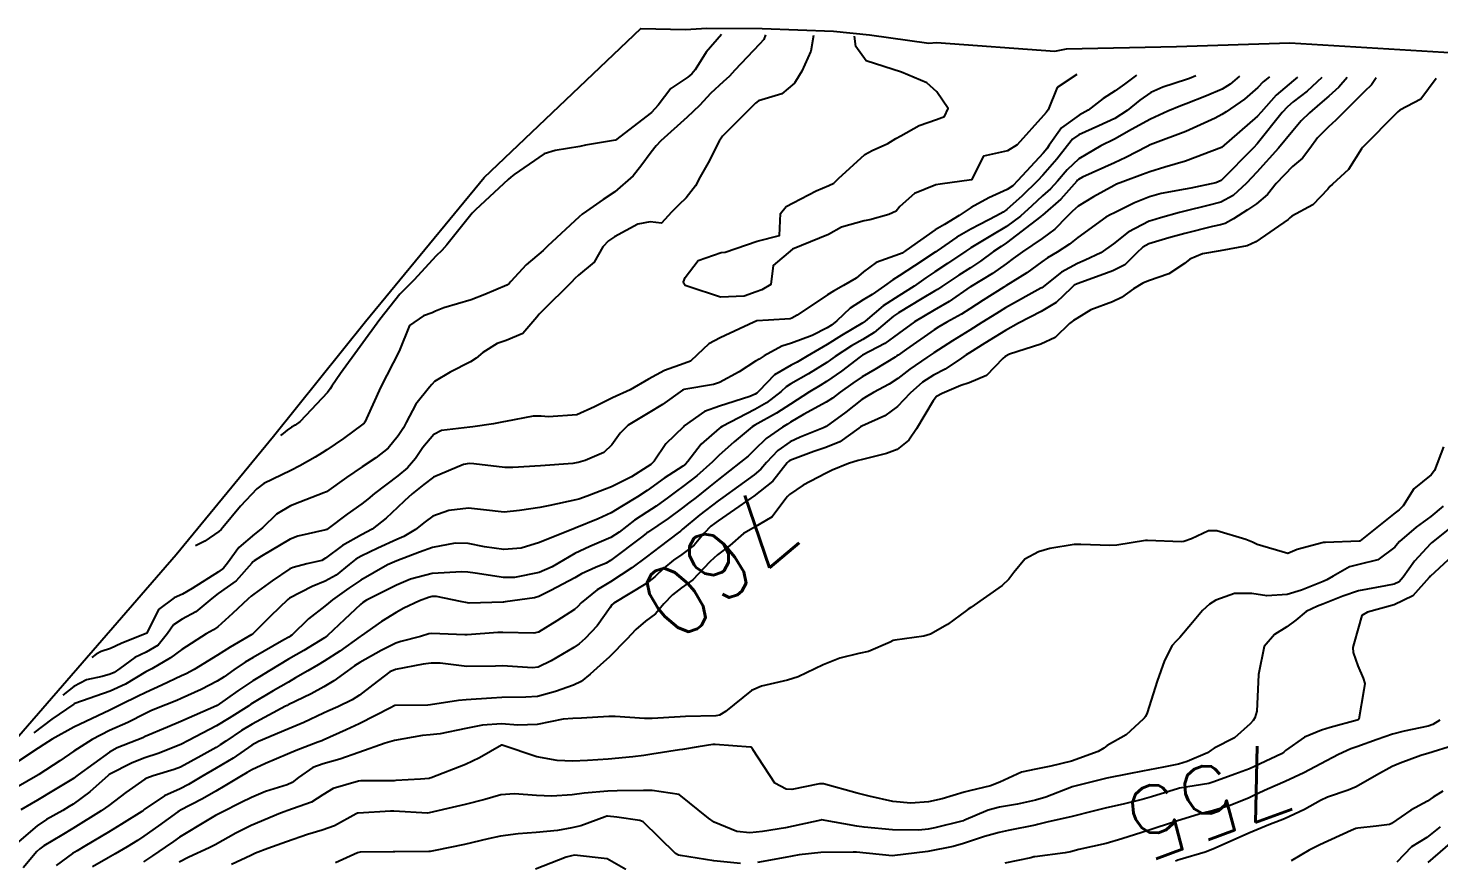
# Model space of a CAD drawing. Header units: metres. Extents: x 307586 to 320046, y 7427249 to 7434250.
# Drawn here: x 313450.7 to 313529.9, y 7432968.2 to 7433015 of the extents above; entities that cross this region are included whole.
import ezdxf
from ezdxf.enums import TextEntityAlignment as Align

# ---------------------------------------------------------------- set-up
doc = ezdxf.new("R2010")
doc.units = ezdxf.units.M
doc.header["$MEASUREMENT"] = 0
for name, color, linetype in [('Area', 45, 'Continuous'), ('Cotas', 45, 'Continuous'), ('Curvas de Nivel 1m', 11, 'Continuous'), ('Curvas de Nivel 5m', 15, 'Continuous')]:
    doc.layers.add(name, color=color, linetype=linetype)
doc.styles.add('Style-STANDARD', font='STANDARD.shx')

msp = doc.modelspace()

# ---------------------------------------------------------------- linework, layer by layer
at = {"layer": 'Area'}
msp.add_polyline3d([(313448.424, 7432973.248, 763.115), (313459.004, 7432985.4, 783.465), (313464.458, 7432992.049, 783.974), (313469.622, 7432998.485, 769.624), (313476.291, 7433006.562, 770.576), (313485.08, 7433014.935, 771.144), (313487.575, 7433014.882, 770.747), (313488.779, 7433014.951, 770.397), (313491.884, 7433014.929, 769.078), (313495.882, 7433014.782, 769.1), (313497.908, 7433014.572, 769.261), (313501.244, 7433014.119, 769.259), (313501.675, 7433014.149, 769.187), (313508.323, 7433013.665, 779.075), (313508.977, 7433013.791, 778.784), (313515.139, 7433013.929, 779.527), (313521.509, 7433014.122, 762.638), (313530.768, 7433013.56, 759.938)], dxfattribs=at)
at = {"layer": 'Curvas de Nivel 1m', "flags": 128}
for points, elevation in [([(313494.763, 7433014.54), (313494.612, 7433013.654), (313494.111, 7433012.546), (313493.967, 7433012.289), (313493.703, 7433011.87), (313492.987, 7433011.263), (313491.687, 7433010.864), (313491.512, 7433010.746), (313491.342, 7433010.575), (313489.666, 7433008.894), (313489.465, 7433008.602), (313488.854, 7433007.399), (313488.415, 7433006.612), (313488.139, 7433006.104), (313487.621, 7433005.431), (313487.205, 7433005.036), (313486.792, 7433004.628), (313486.231, 7433004.01), (313485.607, 7433004.081), (313484.912, 7433003.957), (313483.599, 7433003.24), (313483.255, 7433003.015), (313482.935, 7433002.677), (313482.448, 7433001.813), (313481.569, 7433001.092), (313481.363, 7433000.896), (313481.186, 7433000.696), (313479.546, 7432999.071), (313479.372, 7432998.895), (313479.24, 7432998.723), (313478.449, 7432997.811), (313477.523, 7432997.421), (313477.017, 7432997.249), (313476.217, 7432996.753), (313475.835, 7432996.432), (313475.508, 7432996.225), (313474.367, 7432995.643), (313473.496, 7432995.117), (313473.343, 7432994.943), (313473.216, 7432994.793), (313472.438, 7432993.846), (313471.905, 7432992.806), (313471.757, 7432992.519), (313471.462, 7432992.064), (313470.891, 7432991.379), (313470.206, 7432990.829), (313469.438, 7432990.322), (313468.547, 7432989.734), (313467.424, 7432988.93), (313467.378, 7432988.906), (313467.279, 7432988.861), (313465.943, 7432988.346), (313465.412, 7432988.144), (313464.628, 7432987.669), (313463.848, 7432986.903), (313463.389, 7432986.536), (313462.504, 7432985.796), (313461.88, 7432984.925), (313461.655, 7432984.642), (313461.368, 7432984.428), (313459.893, 7432983.487), (313459.355, 7432983.174), (313458.885, 7432982.965), (313458.01, 7432982.306), (313457.342, 7432980.98), (313455.908, 7432980.403), (313455.314, 7432980.126), (313454.782, 7432979.952), (313454.507, 7432979.807), (313454.263, 7432979.62)], 769), ([(313489.613, 7433014.6), (313488.735, 7433013.597), (313488.124, 7433012.616), (313487.946, 7433012.381), (313487.707, 7433012.195), (313486.755, 7433011.572), (313486.054, 7433010.636), (313485.679, 7433010.226), (313483.663, 7433008.67), (313481.967, 7433008.378), (313481.657, 7433008.304), (313480.275, 7433008.09), (313479.651, 7433007.893), (313477.973, 7433006.737), (313477.785, 7433006.585), (313477.63, 7433006.459), (313475.802, 7433004.758), (313475.704, 7433004.667), (313475.611, 7433004.573), (313474.182, 7433002.781), (313473.907, 7433002.467), (313473.584, 7433002.171), (313472.341, 7433000.802), (313471.948, 7433000.417), (313471.555, 7433000.024), (313470.422, 7432998.6), (313468.212, 7432995.565), (313467.731, 7432994.858), (313467.642, 7432994.708), (313467.489, 7432994.497), (313465.955, 7432992.875), (313465.676, 7432992.671), (313465.468, 7432992.554), (313465.216, 7432992.383), (313465.001, 7432992.192), (313464.853, 7432992.08)], 771), ([(313509.543, 7433012.36), (313508.45, 7433011.624), (313507.933, 7433010.377), (313507.835, 7433010.225), (313507.68, 7433010.051), (313506.198, 7433008.402), (313505.66, 7433008.072), (313504.317, 7433007.763), (313503.643, 7433006.43), (313501.885, 7433006.202), (313501.638, 7433006.148), (313500.437, 7433005.662), (313499.62, 7433004.932), (313499.415, 7433004.683), (313498.998, 7433004.486), (313497.921, 7433004.186), (313497.609, 7433004.13), (313496.342, 7433003.776), (313495.601, 7433003.362), (313493.593, 7433002.55), (313492.511, 7433001.628), (313492.372, 7433000.562), (313491.867, 7433000.26), (313491.559, 7433000.153), (313490.884, 7432999.908), (313489.556, 7432999.859), (313487.738, 7433000.441), (313487.562, 7433000.511), (313487.485, 7433000.621), (313487.475, 7433000.71), (313487.568, 7433000.962), (313488.295, 7433001.9), (313489.589, 7433002.356), (313489.801, 7433002.385), (313490.414, 7433002.588), (313491.597, 7433003.002), (313492.851, 7433003.307), (313492.907, 7433004.557), (313493.238, 7433004.933), (313493.619, 7433005.138), (313494.919, 7433005.817), (313495.637, 7433006.112), (313495.913, 7433006.243), (313496.178, 7433006.515), (313497.656, 7433007.855), (313498.068, 7433008.087), (313498.938, 7433008.487), (313499.394, 7433008.754), (313499.667, 7433008.909), (313500.691, 7433009.483), (313501.677, 7433009.832), (313502.129, 7433009.995), (313502.329, 7433010.444), (313501.697, 7433011.383), (313501.123, 7433011.877), (313499.713, 7433012.48), (313497.719, 7433013.126), (313497.151, 7433013.933), (313497.063, 7433014.51)], 769), ([(313518.673, 7433012.25), (313518.151, 7433011.811), (313517.702, 7433011.534), (313516.821, 7433011.148), (313515.689, 7433010.714), (313515.385, 7433010.595), (313514.661, 7433010.3), (313513.678, 7433009.848), (313512.614, 7433009.262), (313511.667, 7433008.72), (313510.894, 7433008.342), (313509.656, 7433007.623), (313509.009, 7433007.006), (313508.465, 7433006.372), (313508.07, 7433005.942), (313507.63, 7433005.536), (313507.032, 7433004.979), (313506.394, 7433004.398), (313505.607, 7433003.819), (313504.723, 7433003.298), (313503.595, 7433002.616), (313503.482, 7433002.543), (313503.31, 7433002.433), (313502.283, 7433001.743), (313501.575, 7433001.281), (313501.082, 7433000.945), (313500.415, 7433000.467), (313499.557, 7432999.924), (313498.682, 7432999.358), (313497.666, 7432998.499), (313497.599, 7432998.443), (313497.542, 7432998.407), (313496.348, 7432997.699), (313495.53, 7432997.201), (313494.414, 7432996.537), (313493.857, 7432996.205), (313493.515, 7432996.028), (313492.571, 7432995.495), (313491.697, 7432994.568), (313491.591, 7432994.47), (313491.491, 7432994.41), (313491.192, 7432994.277), (313489.484, 7432993.737), (313488.655, 7432993.434), (313487.515, 7432992.62), (313487.493, 7432992.6), (313487.472, 7432992.577), (313486.474, 7432991.614), (313485.827, 7432990.636), (313485.631, 7432990.448), (313485.44, 7432990.322), (313484.553, 7432989.772), (313483.428, 7432989.21), (313483.046, 7432989.055), (313482.062, 7432988.684), (313481.592, 7432988.517), (313481.42, 7432988.474), (313479.974, 7432988.153), (313479.413, 7432988.042), (313478.274, 7432987.867), (313477.409, 7432987.785), (313476.248, 7432987.914), (313475.412, 7432988.011), (313474.305, 7432987.881), (313473.404, 7432987.548), (313472.966, 7432987.228), (313472.436, 7432986.8), (313471.773, 7432986.422), (313471.387, 7432986.246), (313470.314, 7432985.758), (313469.378, 7432985.31), (313469.081, 7432985.138), (313468.714, 7432984.847), (313467.969, 7432984.252), (313467.363, 7432983.911), (313466.622, 7432983.606), (313465.354, 7432982.954), (313465.255, 7432982.881), (313464.293, 7432981.941), (313463.324, 7432980.975), (313463.289, 7432980.945), (313463.244, 7432980.911), (313462.03, 7432980.208), (313461.311, 7432979.753), (313460.008, 7432978.949), (313459.549, 7432978.707), (313459.297, 7432978.583), (313458.196, 7432978.064), (313457.283, 7432977.652), (313456.832, 7432977.432), (313455.945, 7432976.993), (313455.498, 7432976.77), (313455.27, 7432976.663), (313454.606, 7432976.35), (313453.26, 7432975.704), (313452.042, 7432975.042), (313451.558, 7432974.738), (313451.248, 7432974.534), (313449.593, 7432973.431)], 766), ([(313523.303, 7433012.19), (313522.483, 7433011.421), (313521.692, 7433010.808), (313521.365, 7433010.537), (313521.081, 7433010.219), (313519.665, 7433008.461), (313519.469, 7433008.242), (313517.644, 7433006.407), (313517.355, 7433006.264), (313515.952, 7433005.972), (313515.637, 7433005.913), (313514.275, 7433005.662), (313513.631, 7433005.489), (313512.791, 7433005.152), (313511.617, 7433004.575), (313511.456, 7433004.492), (313511.18, 7433004.336), (313509.601, 7433003.202), (313509.139, 7433002.823), (313508.448, 7433002.371), (313507.898, 7433002.068), (313507.585, 7433001.843), (313506.747, 7433001.221), (313505.564, 7433000.48), (313505.52, 7433000.454), (313505.456, 7433000.411), (313504.299, 7432999.679), (313503.551, 7432999.196), (313503.078, 7432998.904), (313502.245, 7432998.443), (313501.801, 7432998.187), (313501.539, 7432998.017), (313499.992, 7432996.938), (313499.524, 7432996.596), (313499.453, 7432996.551), (313499.346, 7432996.482), (313498.211, 7432995.794), (313497.506, 7432995.373), (313496.982, 7432995.024), (313496.265, 7432994.512), (313495.826, 7432994.18), (313495.487, 7432993.956), (313494.201, 7432993.26), (313493.476, 7432992.83), (313493.304, 7432992.723), (313493.021, 7432992.555), (313492.113, 7432991.914), (313491.454, 7432991.282), (313491.096, 7432990.927), (313490.678, 7432990.581), (313489.433, 7432989.608), (313488.872, 7432989.162), (313488.174, 7432988.612), (313487.753, 7432988.284), (313487.417, 7432988.019), (313486.611, 7432987.428), (313485.443, 7432986.639), (313485.415, 7432986.617), (313485.393, 7432986.602), (313485.186, 7432986.438), (313483.377, 7432985.06), (313483.13, 7432984.918), (313482.538, 7432984.678), (313481.746, 7432984.309), (313481.367, 7432984.1), (313480.023, 7432983.373), (313479.356, 7432983.045), (313479.108, 7432982.97), (313477.47, 7432982.739), (313477.37, 7432982.723), (313477.353, 7432982.721), (313475.436, 7432982.675), (313475.352, 7432982.683), (313474.946, 7432982.766), (313473.616, 7432983.046), (313473.355, 7432983.047), (313473.151, 7432982.996), (313472.662, 7432982.797), (313471.771, 7432982.381), (313471.343, 7432982.156), (313470.521, 7432981.636), (313469.37, 7432980.839), (313469.323, 7432980.806), (313468.184, 7432979.981), (313467.308, 7432979.416), (313466.959, 7432979.21), (313466.376, 7432978.869), (313465.699, 7432978.474), (313465.293, 7432978.242), (313464.439, 7432977.74), (313463.275, 7432977.049), (313463.191, 7432976.994), (313463.065, 7432976.912), (313461.972, 7432976.217), (313461.262, 7432975.789), (313459.694, 7432974.953), (313459.251, 7432974.741), (313457.98, 7432974.238), (313457.243, 7432973.985), (313456.528, 7432973.699), (313455.233, 7432973.045), (313455.174, 7432973.001), (313454.154, 7432972.081), (313453.208, 7432971.381), (313452.992, 7432971.247), (313452.628, 7432971.036), (313451.721, 7432970.521), (313451.194, 7432970.166), (313449.901, 7432969.069)], 763), ([(313521.933, 7433012.21), (313521.819, 7433012.102), (313521.71, 7433012.018), (313520.73, 7433011.192), (313519.894, 7433010.237), (313519.681, 7433010.007), (313517.663, 7433008.26), (313515.655, 7433007.481), (313514.495, 7433007.145), (313513.649, 7433006.891), (313513.229, 7433006.732), (313512.126, 7433006.325), (313511.777, 7433006.193), (313511.64, 7433006.126), (313510.491, 7433005.486), (313509.622, 7433004.957), (313509.297, 7433004.684), (313508.996, 7433004.366), (313508.305, 7433003.674), (313507.601, 7433003.149), (313506.508, 7433002.396), (313505.978, 7433002.013), (313505.583, 7433001.728), (313504.806, 7433001.186), (313503.586, 7433000.43), (313503.57, 7433000.423), (313502.381, 7432999.615), (313501.55, 7432999.128), (313500.435, 7432998.467), (313499.536, 7432997.809), (313498.766, 7432997.253), (313497.524, 7432996.593), (313497.462, 7432996.562), (313497.38, 7432996.501), (313496.335, 7432995.688), (313495.502, 7432995.12), (313495.134, 7432994.89), (313494.542, 7432994.534), (313493.486, 7432993.852), (313492.695, 7432993.344), (313491.474, 7432992.664), (313491.321, 7432992.572), (313490.324, 7432991.723), (313489.448, 7432990.953), (313489.269, 7432990.779), (313489.095, 7432990.603), (313488.225, 7432989.822), (313487.429, 7432989.212), (313487.082, 7432988.968), (313486.62, 7432988.628), (313485.93, 7432988.123), (313485.41, 7432987.787), (313484.72, 7432987.334), (313483.852, 7432986.663), (313483.39, 7432986.359), (313482.22, 7432985.846), (313481.381, 7432985.455), (313480.096, 7432984.709), (313479.37, 7432984.39), (313477.988, 7432984.113), (313477.367, 7432984.114), (313475.778, 7432984.347), (313475.369, 7432984.403), (313475.03, 7432984.426), (313473.368, 7432984.331), (313472.148, 7432984.019), (313471.362, 7432983.69), (313469.682, 7432982.835), (313469.478, 7432982.711), (313469.349, 7432982.604), (313468.44, 7432981.745), (313467.498, 7432980.858), (313467.401, 7432980.78), (313467.322, 7432980.729), (313466.167, 7432980.019), (313465.309, 7432979.522), (313464.258, 7432978.896), (313463.664, 7432978.538), (313463.294, 7432978.306), (313462.447, 7432977.757), (313461.293, 7432976.93), (313461.251, 7432976.909), (313459.264, 7432976.032), (313458.515, 7432975.713), (313457.255, 7432975.178), (313457.116, 7432975.119), (313456.781, 7432974.985), (313455.692, 7432974.552), (313455.246, 7432974.306), (313453.488, 7432973.026), (313453.346, 7432972.914), (313453.23, 7432972.83), (313452.116, 7432972.145), (313451.211, 7432971.609), (313450.855, 7432971.409), (313450.277, 7432971.064)], 764), ([(313524.723, 7433012.18), (313524.254, 7433011.635), (313523.697, 7433011.127), (313523.185, 7433010.701), (313522.601, 7433010.201), (313522.141, 7433009.743), (313521.673, 7433009.184), (313520.876, 7433008.222), (313519.649, 7433006.861), (313519.079, 7433006.246), (313518.327, 7433005.558), (313517.627, 7433005.192), (313516.906, 7433004.988), (313515.619, 7433004.684), (313515.306, 7433004.605), (313514.25, 7433004.304), (313513.758, 7433004.162), (313513.611, 7433004.112), (313512.436, 7433003.491), (313511.598, 7433002.845), (313510.889, 7433002.341), (313510.018, 7433001.922), (313509.584, 7433001.74), (313508.695, 7433001.25), (313507.582, 7433000.38), (313507.537, 7433000.355), (313505.551, 7432999.244), (313505.031, 7432998.932), (313504.22, 7432998.423), (313503.539, 7432997.996), (313502.576, 7432997.396), (313501.526, 7432996.718), (313501.131, 7432996.456), (313500.181, 7432995.802), (313499.505, 7432995.279), (313499.022, 7432994.963), (313498.138, 7432994.494), (313497.726, 7432994.262), (313497.489, 7432994.101), (313496.59, 7432993.4), (313495.474, 7432992.597), (313495.328, 7432992.522), (313494.022, 7432991.984), (313493.461, 7432991.732), (313492.759, 7432991.251), (313492.124, 7432990.563), (313491.809, 7432990.196), (313491.436, 7432989.882), (313489.67, 7432988.596), (313489.421, 7432988.419), (313488.395, 7432987.628), (313487.405, 7432986.799), (313487.306, 7432986.719), (313487.169, 7432986.622), (313486.162, 7432985.855), (313485.379, 7432985.259), (313484.565, 7432984.652), (313483.365, 7432983.867), (313482.624, 7432983.413), (313481.734, 7432982.686), (313481.549, 7432982.489), (313481.347, 7432982.308), (313480.363, 7432981.679), (313479.328, 7432981.045), (313479.068, 7432980.982), (313477.327, 7432981.019), (313477.054, 7432981.015), (313475.325, 7432980.889), (313475.197, 7432980.89), (313473.326, 7432980.97), (313473.174, 7432980.943), (313472.711, 7432980.796), (313471.611, 7432980.516), (313471.319, 7432980.419), (313470.51, 7432980.017), (313469.308, 7432979.337), (313469.005, 7432979.144), (313468.584, 7432978.847), (313467.844, 7432978.305), (313467.29, 7432977.97), (313466.566, 7432977.585), (313465.274, 7432976.956), (313465.225, 7432976.929), (313465.139, 7432976.882), (313463.263, 7432975.882), (313462.658, 7432975.517), (313461.78, 7432974.925), (313461.47, 7432974.708), (313461.249, 7432974.575), (313460.393, 7432974.091), (313459.238, 7432973.472), (313458.875, 7432973.325), (313457.707, 7432972.975), (313457.356, 7432972.853), (313457.23, 7432972.783), (313456.175, 7432972.034), (313455.208, 7432971.314), (313455.032, 7432971.176), (313454.793, 7432971.006), (313453.193, 7432970.012), (313452.579, 7432969.647), (313451.572, 7432969.046), (313451.343, 7432968.886), (313451.178, 7432968.733), (313450.407, 7432967.818)], 762), ([(313516.233, 7433012.28), (313515.866, 7433012.132), (313515.71, 7433012.077), (313514.369, 7433011.637), (313513.698, 7433011.336), (313513.092, 7433010.916), (313512.367, 7433010.323), (313511.678, 7433009.878), (313510.792, 7433009.461), (313509.669, 7433008.97), (313509.311, 7433008.719), (313509.027, 7433008.366), (313508.433, 7433007.594), (313507.646, 7433006.702), (313507.344, 7433006.384), (313506.487, 7433005.54), (313505.618, 7433004.764), (313505.408, 7433004.62), (313505.037, 7433004.416), (313504.107, 7433003.926), (313503.605, 7433003.664), (313502.821, 7433003.217), (313501.706, 7433002.449), (313501.638, 7433002.403), (313501.592, 7433002.371), (313500.431, 7433001.616), (313499.571, 7433001.05), (313499.226, 7433000.825), (313498.753, 7433000.488), (313498.053, 7433000), (313497.555, 7432999.693), (313496.833, 7432999.225), (313496.077, 7432998.515), (313495.778, 7432998.28), (313495.539, 7432998.137), (313494.696, 7432997.694), (313493.53, 7432997.274), (313492.99, 7432997.093), (313492.004, 7432996.565), (313491.709, 7432996.379), (313491.518, 7432996.251), (313490.588, 7432995.663), (313489.498, 7432995.068), (313489.157, 7432994.943), (313487.493, 7432994.659), (313487.463, 7432994.65), (313487.418, 7432994.621), (313486.291, 7432993.826), (313485.48, 7432993.346), (313484.362, 7432992.657), (313483.908, 7432992.222), (313483.456, 7432991.565), (313482.993, 7432991.131), (313481.949, 7432990.685), (313481.553, 7432990.577), (313481.441, 7432990.544), (313481.256, 7432990.507), (313479.44, 7432990.384), (313477.89, 7432990.284), (313477.438, 7432990.291), (313475.703, 7432990.495), (313475.44, 7432990.508), (313475.131, 7432990.456), (313473.432, 7432989.736), (313472.889, 7432989.335), (313472.244, 7432988.802), (313471.803, 7432988.42), (313471.411, 7432988.04), (313470.786, 7432987.435), (313469.989, 7432986.831), (313469.39, 7432986.511), (313468.328, 7432985.906), (313467.376, 7432985.19), (313467.164, 7432985.073), (313466.338, 7432984.87), (313465.568, 7432984.681), (313465.37, 7432984.592), (313464.389, 7432983.92), (313463.356, 7432983.182), (313463.204, 7432983.062), (313463.038, 7432982.913), (313462.166, 7432982.096), (313461.329, 7432981.337), (313461.094, 7432981.166), (313460.676, 7432980.94), (313459.314, 7432980.076), (313458.683, 7432979.593), (313457.631, 7432978.977), (313457.406, 7432978.875), (313457.3, 7432978.815), (313456.156, 7432978.125), (313455.284, 7432977.725), (313453.301, 7432977.03), (313453.273, 7432977.016), (313453.243, 7432977.001), (313452.008, 7432976.154), (313451.003, 7432975.39)], 767), ([(313526.353, 7433012.16), (313526.095, 7433011.777), (313525.701, 7433011.394), (313525.08, 7433010.789), (313524.476, 7433010.182), (313524.08, 7433009.784), (313523.675, 7433009.413), (313523.064, 7433008.801), (313522.624, 7433008.2), (313522.208, 7433007.654), (313521.653, 7433007.183), (313520.744, 7433006.223), (313520.251, 7433005.613), (313519.626, 7433005.087), (313519.119, 7433004.746), (313518.337, 7433004.253), (313517.879, 7433003.988), (313517.609, 7433003.908), (313517.166, 7433003.824), (313515.604, 7433003.43), (313514.717, 7433003.183), (313513.598, 7433002.845), (313513.247, 7433002.663), (313512.89, 7433002.317), (313512.238, 7433001.668), (313511.578, 7433001.325), (313510.856, 7433001.059), (313509.567, 7433000.601), (313509.407, 7433000.52), (313509.229, 7433000.363), (313508.38, 7432999.546), (313507.55, 7432999.055), (313506.269, 7432998.399), (313505.539, 7432997.977), (313504.381, 7432997.271), (313503.526, 7432996.734), (313503.34, 7432996.617), (313503.083, 7432996.434), (313502.156, 7432995.801), (313501.508, 7432995.466), (313500.877, 7432995.085), (313500.2, 7432994.469), (313499.485, 7432993.721), (313498.77, 7432993.197), (313497.474, 7432992.617), (313497.4, 7432992.575), (313497.315, 7432992.502), (313496.253, 7432991.72), (313495.456, 7432991.404), (313494.794, 7432991.189), (313493.445, 7432990.681), (313493.365, 7432990.63), (313493.298, 7432990.551), (313492.477, 7432989.515), (313491.424, 7432988.681), (313491.259, 7432988.572), (313489.41, 7432987.297), (313489.014, 7432986.996), (313488.635, 7432986.608), (313488.07, 7432985.936), (313487.385, 7432985.411), (313486.913, 7432985.089), (313486.373, 7432984.63), (313485.86, 7432984.143), (313485.364, 7432983.765), (313483.57, 7432982.667), (313483.449, 7432982.571), (313483.349, 7432982.433), (313482.62, 7432981.39), (313481.945, 7432980.684), (313481.611, 7432980.396), (313481.318, 7432980.186), (313480.041, 7432979.44), (313479.307, 7432979.084), (313478.997, 7432979.032), (313477.307, 7432979.147), (313476.915, 7432979.136), (313475.306, 7432979.11), (313473.82, 7432979.294), (313473.308, 7432979.31), (313472.85, 7432979.252), (313471.304, 7432978.955), (313470.991, 7432978.815), (313470.03, 7432978.091), (313469.283, 7432977.508), (313468.883, 7432977.24), (313468.078, 7432976.852), (313467.512, 7432976.616), (313467.269, 7432976.502), (313466.163, 7432975.972), (313465.26, 7432975.591), (313463.62, 7432974.904), (313463.251, 7432974.691), (313462.192, 7432973.972), (313461.238, 7432973.406), (313460.437, 7432972.942), (313459.695, 7432972.484), (313459.222, 7432972.255), (313458.332, 7432971.853), (313457.205, 7432971.086), (313457.145, 7432971.039), (313457.059, 7432970.981), (313455.927, 7432970.261), (313455.191, 7432969.806), (313453.864, 7432969.02), (313453.437, 7432968.768), (313453.177, 7432968.607), (313452.265, 7432967.941)], 761), ([(313512.903, 7433012.32), (313512.222, 7433011.808), (313511.699, 7433011.433), (313511.035, 7433010.998), (313510.177, 7433010.353), (313509.68, 7433010.065), (313508.683, 7433009.359), (313508.005, 7433008.377), (313507.867, 7433008.172), (313507.658, 7433007.935), (313506.241, 7433006.401), (313505.948, 7433006.096), (313505.635, 7433005.887), (313504.614, 7433005.434), (313503.62, 7433004.886), (313503.346, 7433004.703), (313502.952, 7433004.437), (313502.114, 7433003.939), (313501.605, 7433003.622), (313499.946, 7433002.475), (313499.739, 7433002.329), (313499.59, 7433002.261), (313498.284, 7433001.792), (313497.575, 7433001.278), (313497.155, 7433000.918), (313496.457, 7433000.511), (313495.886, 7433000.191), (313495.557, 7432999.977), (313493.845, 7432998.845), (313493.544, 7432998.667), (313493.454, 7432998.641), (313492.251, 7432998.563), (313491.595, 7432998.517), (313491.542, 7432998.505), (313491.411, 7432998.442), (313489.527, 7432997.559), (313488.898, 7432997.231), (313488.241, 7432996.613), (313487.86, 7432996.266), (313487.508, 7432996.125), (313486.409, 7432995.726), (313485.499, 7432995.239), (313484.47, 7432994.655), (313483.488, 7432994.199), (313482.469, 7432993.694), (313481.479, 7432993.25), (313479.897, 7432993.134), (313479.477, 7432993.175), (313479.04, 7432993.162), (313477.474, 7432992.877), (313477.36, 7432992.855), (313476.809, 7432992.747), (313475.649, 7432992.58), (313475.47, 7432992.561), (313473.89, 7432992.36), (313473.463, 7432992.14), (313472.84, 7432991.408), (313472.437, 7432990.8), (313471.979, 7432990.263), (313471.433, 7432989.82), (313470.126, 7432988.829), (313469.748, 7432988.505), (313469.414, 7432988.243), (313468.584, 7432987.67), (313467.525, 7432986.859), (313467.447, 7432986.805), (313467.392, 7432986.78), (313465.832, 7432986.432), (313465.387, 7432986.262), (313463.787, 7432985.314), (313463.374, 7432985.044), (313463.302, 7432984.983), (313463.244, 7432984.911), (313462.355, 7432983.928), (313461.356, 7432983.205), (313460.991, 7432982.935), (313460.104, 7432982.186), (313459.335, 7432981.778), (313458.839, 7432981.456), (313458.508, 7432980.968), (313457.979, 7432980.31), (313457.312, 7432979.922), (313456.684, 7432979.612), (313455.834, 7432978.995), (313455.519, 7432978.778), (313455.298, 7432978.677), (313454.85, 7432978.56), (313453.964, 7432978.368), (313453.26, 7432977.985), (313452.633, 7432977.51)], 768), ([(313530.125, 7432991.448), (313529.623, 7432990.117), (313529.441, 7432989.879), (313528.466, 7432989.096), (313527.867, 7432988.136), (313527.649, 7432987.909), (313527.419, 7432987.738), (313525.448, 7432986.169), (313525.424, 7432986.148), (313525.403, 7432986.147), (313523.506, 7432986.084), (313523.401, 7432986.074), (313521.922, 7432985.678), (313521.392, 7432985.467), (313519.679, 7432985.956), (313519.401, 7432986.091), (313519.041, 7432986.244), (313517.408, 7432986.741), (313516.934, 7432986.738), (313515.987, 7432986.274), (313515.55, 7432986.129), (313515.4, 7432986.113), (313513.516, 7432986.193), (313513.401, 7432986.19), (313511.801, 7432985.922), (313511.397, 7432985.904), (313509.781, 7432985.971), (313509.397, 7432985.968), (313508.026, 7432985.741), (313507.391, 7432985.558), (313506.637, 7432985.134), (313506.005, 7432984.394), (313505.74, 7432984.026), (313505.365, 7432983.658), (313503.598, 7432982.426), (313503.451, 7432982.329), (313503.35, 7432982.252), (313502.297, 7432981.481), (313501.33, 7432980.932), (313500.964, 7432980.819), (313499.325, 7432980.588), (313499.239, 7432980.566), (313499.073, 7432980.483), (313497.859, 7432979.953), (313497.316, 7432979.844), (313496.237, 7432979.587), (313495.31, 7432979.214), (313493.916, 7432978.541), (313493.301, 7432978.347), (313491.847, 7432978.015), (313491.295, 7432977.76), (313489.823, 7432976.592), (313489.493, 7432976.383), (313489.279, 7432976.348), (313487.589, 7432976.307), (313487.278, 7432976.291), (313485.718, 7432976.194), (313485.276, 7432976.189), (313483.641, 7432976.301), (313483.277, 7432976.307), (313481.744, 7432976.21), (313481.268, 7432976.204), (313480.722, 7432976.153), (313479.264, 7432975.865), (313478.172, 7432975.822), (313477.264, 7432975.889), (313476.193, 7432975.822), (313475.262, 7432975.629), (313473.817, 7432975.34), (313473.258, 7432975.28), (313472.813, 7432975.239), (313471.254, 7432974.968), (313470.724, 7432974.818), (313469.247, 7432974.293), (313468.18, 7432973.914), (313467.241, 7432973.658), (313466.669, 7432973.436), (313465.863, 7432972.874), (313465.507, 7432972.599), (313465.227, 7432972.477), (313464.016, 7432972.103), (313463.216, 7432971.768), (313462.651, 7432971.476), (313461.536, 7432970.927), (313461.316, 7432970.815), (313461.201, 7432970.752), (313460.74, 7432970.478), (313459.189, 7432969.526), (313458.852, 7432969.298), (313458.375, 7432968.968), (313457.667, 7432968.484), (313457.17, 7432968.151)], 759), ([(313530.114, 7432988.11), (313529.417, 7432987.535), (313528.595, 7432986.944), (313527.663, 7432986.137), (313527.539, 7432986), (313527.398, 7432985.823), (313526.444, 7432985.097), (313525.383, 7432984.837), (313524.845, 7432984.711), (313523.942, 7432984.184), (313523.577, 7432983.982), (313523.37, 7432983.892), (313522.166, 7432983.401), (313521.362, 7432983.165), (313520.218, 7432983.083), (313519.363, 7432983.21), (313518.39, 7432983.222), (313517.359, 7432982.834), (313517.002, 7432982.618), (313516.601, 7432982.268), (313516.032, 7432981.583), (313515.33, 7432980.741), (313515.1, 7432980.51), (313514.897, 7432980.286), (313514.467, 7432979.445), (313514.051, 7432978.299), (313513.488, 7432976.51), (313513.402, 7432976.308), (313513.351, 7432976.24), (313513.281, 7432976.162), (313512.315, 7432975.272), (313511.258, 7432974.679), (313511.059, 7432974.53), (313510.752, 7432974.338), (313509.247, 7432973.808), (313508.088, 7432973.528), (313507.243, 7432973.357), (313506.446, 7432973.183), (313505.235, 7432972.613), (313504.696, 7432972.408), (313503.516, 7432972.138), (313503.227, 7432972.061), (313501.981, 7432971.683), (313501.219, 7432971.525), (313500.234, 7432971.449), (313499.219, 7432971.528), (313497.888, 7432971.828), (313497.226, 7432972.007), (313495.325, 7432972.519), (313495.233, 7432972.535), (313495.104, 7432972.522), (313493.557, 7432972.216), (313493.228, 7432972.221), (313492.605, 7432972.556), (313491.367, 7432974.453), (313491.291, 7432974.57), (313491.253, 7432974.594), (313491.229, 7432974.595), (313489.255, 7432974.738), (313489.119, 7432974.737), (313488.299, 7432974.61), (313487.412, 7432974.457), (313487.251, 7432974.436), (313485.699, 7432974.185), (313485.248, 7432974.113), (313484.632, 7432974.035), (313483.245, 7432973.917), (313482.084, 7432973.842), (313481.244, 7432973.803), (313480.373, 7432973.832), (313479.246, 7432974.047), (313477.294, 7432974.698), (313477.252, 7432974.694), (313476.016, 7432973.981), (313475.241, 7432973.614), (313473.317, 7432972.872), (313473.233, 7432972.844), (313473.189, 7432972.835), (313472.716, 7432972.795), (313471.332, 7432972.708), (313471.231, 7432972.704), (313469.367, 7432972.702), (313469.231, 7432972.684), (313467.804, 7432972.274), (313467.219, 7432971.911), (313466.589, 7432971.489), (313465.205, 7432971.009), (313465.106, 7432970.98), (313464.859, 7432970.885), (313463.196, 7432970.19), (313462.343, 7432969.767), (313461.185, 7432969.11), (313460.843, 7432968.935), (313459.713, 7432968.413), (313459.17, 7432968.132)], 758), ([(313531.418, 7432987.63), (313529.524, 7432986.118), (313529.459, 7432986.062), (313529.401, 7432986.006), (313528.493, 7432985.022), (313527.868, 7432984.135), (313527.636, 7432983.871), (313527.369, 7432983.745), (313526.869, 7432983.648), (313525.365, 7432983.366), (313524.474, 7432983.067), (313523.357, 7432982.609), (313523.055, 7432982.494), (313522.418, 7432982.199), (313521.834, 7432981.716), (313521.34, 7432981.344), (313520.638, 7432980.916), (313520.069, 7432980.229), (313519.743, 7432978.67), (313519.725, 7432978.234), (313519.653, 7432976.601), (313519.547, 7432976.236), (313519.437, 7432976.082), (313519.278, 7432975.887), (313518.402, 7432975.112), (313517.257, 7432974.528), (313517.097, 7432974.42), (313516.874, 7432974.264), (313515.747, 7432973.776), (313515.246, 7432973.637), (313514.419, 7432973.467), (313513.242, 7432973.238), (313512.46, 7432973.098), (313511.238, 7432972.842), (313509.286, 7432972.359), (313509.247, 7432972.346), (313507.818, 7432971.78), (313507.221, 7432971.606), (313506.214, 7432971.394), (313505.215, 7432971.221), (313504.567, 7432971.055), (313503.203, 7432970.461), (313503.18, 7432970.454), (313503.103, 7432970.431), (313501.584, 7432970.061), (313501.198, 7432969.984), (313500.672, 7432969.932), (313499.198, 7432969.942), (313497.603, 7432970.092), (313497.199, 7432970.151), (313495.224, 7432970.499), (313495.203, 7432970.501), (313495.178, 7432970.496), (313493.198, 7432970.064), (313491.912, 7432969.847), (313491.195, 7432969.771), (313490.467, 7432969.853), (313489.201, 7432970.37), (313488.88, 7432970.603), (313487.222, 7432971.925), (313485.716, 7432972.144), (313485.226, 7432972.148), (313483.752, 7432972.136), (313483.225, 7432972.113), (313481.901, 7432972.005), (313481.221, 7432971.913), (313480.083, 7432971.844), (313479.22, 7432971.876), (313477.984, 7432971.97), (313477.22, 7432971.909), (313476.311, 7432971.654), (313475.212, 7432971.363), (313474.73, 7432971.248), (313473.204, 7432970.894), (313473.107, 7432970.888), (313471.206, 7432970.994), (313471.024, 7432970.994), (313469.204, 7432970.888), (313469.165, 7432970.879), (313469.102, 7432970.841), (313467.883, 7432970.166), (313467.194, 7432969.925), (313466.373, 7432969.687), (313465.187, 7432969.275), (313464.149, 7432968.896), (313463.451, 7432968.633), (313463.177, 7432968.499), (313462.096, 7432967.993)], 757), ([(313530.395, 7432985.098), (313529.374, 7432984.176), (313529.347, 7432984.146), (313529.327, 7432984.12), (313528.413, 7432983.079), (313527.357, 7432982.577), (313525.867, 7432982.162), (313525.544, 7432981.973), (313525.339, 7432981.251), (313525.103, 7432980.395), (313525.043, 7432980.173), (313525.056, 7432979.908), (313525.313, 7432979.153), (313525.618, 7432978.469), (313525.713, 7432978.156), (313525.657, 7432977.799), (313525.381, 7432976.159), (313525.326, 7432976.116), (313525.282, 7432976.105), (313523.773, 7432975.685), (313523.273, 7432975.534), (313522.326, 7432975.14), (313521.256, 7432974.393), (313521.161, 7432974.304), (313521.034, 7432974.213), (313519.244, 7432973.367), (313518.412, 7432973.077), (313517.237, 7432972.632), (313516.954, 7432972.545), (313515.316, 7432972.279), (313515.248, 7432972.265), (313513.734, 7432971.794), (313513.223, 7432971.654), (313512.146, 7432971.394), (313511.216, 7432971.173), (313510.543, 7432971.01), (313509.208, 7432970.682), (313508.952, 7432970.617), (313507.873, 7432970.373), (313507.337, 7432970.244), (313507.201, 7432970.216), (313505.689, 7432969.904), (313505.197, 7432969.8), (313504.361, 7432969.579), (313503.19, 7432969.182), (313502.615, 7432969.009), (313501.186, 7432968.724), (313499.183, 7432968.48), (313497.185, 7432968.682), (313496.986, 7432968.7), (313495.184, 7432968.678), (313493.97, 7432968.538), (313493.181, 7432968.395), (313491.632, 7432968.112)], 756), ([(313530.684, 7432974.676), (313529.255, 7432974.231), (313529.166, 7432974.21), (313528.858, 7432974.124), (313527.696, 7432973.688), (313527.246, 7432973.497), (313526.371, 7432973.02), (313525.235, 7432972.36), (313524.775, 7432972.167), (313523.626, 7432971.785), (313523.224, 7432971.594), (313522.324, 7432971.091), (313521.208, 7432970.571), (313520.953, 7432970.468), (313520.324, 7432970.223), (313519.198, 7432969.755), (313518.147, 7432969.297), (313517.189, 7432968.862), (313516.757, 7432968.695), (313515.352, 7432968.278), (313515.223, 7432968.239), (313515.182, 7432968.225), (313515.094, 7432968.193)], 754), ([(313530.095, 7432972.107), (313529.558, 7432971.785), (313529.225, 7432971.563), (313528.304, 7432971.041), (313527.205, 7432970.296), (313527.096, 7432970.25), (313526.358, 7432970.148), (313525.325, 7432970.036), (313525.201, 7432970.011), (313524.949, 7432969.912), (313523.192, 7432969.102), (313522.585, 7432968.8), (313521.588, 7432968.206)], 753), ([(313490.663, 7432968.063), (313489.179, 7432968.209), (313487.301, 7432968.5), (313487.182, 7432968.527), (313487.025, 7432968.622), (313485.2, 7432970.385), (313485.029, 7432970.47), (313483.72, 7432970.662), (313483.204, 7432970.71), (313483.168, 7432970.706), (313483.066, 7432970.671), (313481.706, 7432970.177), (313481.197, 7432970.054), (313480.407, 7432969.913), (313479.194, 7432969.793), (313478.199, 7432969.724), (313477.191, 7432969.584), (313476.504, 7432969.433), (313475.187, 7432969.12), (313473.537, 7432968.785), (313473.243, 7432968.728), (313473.182, 7432968.725), (313471.276, 7432968.714), (313471.182, 7432968.716), (313469.328, 7432968.69), (313469.18, 7432968.662), (313467.932, 7432968.091)], 756), ([(313529.934, 7432970.109), (313529.197, 7432969.52), (313528.338, 7432968.982), (313527.51, 7432968.137)], 752), ([(313531.2, 7432969.8), (313529.243, 7432968.119)], 751)]:
    msp.add_lwpolyline(points, dxfattribs=dict(at, elevation=elevation))
at = {"layer": 'Curvas de Nivel 5m', "flags": 128}
for points, elevation in [([(313492.083, 7433014.57), (313491.981, 7433014.317), (313491.728, 7433014.056), (313490.355, 7433012.59), (313490.05, 7433012.253), (313489.703, 7433011.949), (313489.002, 7433011.298), (313488.361, 7433010.613), (313487.676, 7433009.948), (313486.206, 7433008.635), (313485.941, 7433008.355), (313485.653, 7433007.986), (313485.08, 7433007.21), (313484.641, 7433006.655), (313483.624, 7433005.763), (313482.958, 7433005.339), (313482.026, 7433004.686), (313481.788, 7433004.511), (313481.61, 7433004.367), (313479.834, 7433002.716), (313479.716, 7433002.593), (313479.589, 7433002.471), (313478.638, 7433001.668), (313477.785, 7433000.738), (313477.68, 7433000.62), (313477.561, 7433000.532), (313476.316, 7432999.992), (313475.552, 7432999.71), (313474.016, 7432999.251), (313473.546, 7432999.063), (313473.36, 7432998.977), (313472.875, 7432998.797), (313472.084, 7432998.255), (313471.513, 7432996.81), (313470.491, 7432994.825), (313469.686, 7432993.047), (313469.588, 7432992.838), (313469.538, 7432992.773), (313469.471, 7432992.716), (313468.388, 7432991.922), (313467.449, 7432991.279), (313467.194, 7432991.116), (313466.797, 7432990.866), (313465.94, 7432990.373), (313465.435, 7432990.123), (313463.923, 7432989.397), (313463.514, 7432989.086), (313462.608, 7432988.115), (313461.614, 7432986.928), (313461.512, 7432986.808), (313461.39, 7432986.686), (313460.595, 7432986.152), (313460.083, 7432985.89)], 770), ([(313520.363, 7433012.23), (313520.01, 7433011.934), (313519.704, 7433011.627), (313518.965, 7433010.976), (313517.928, 7433010.258), (313517.681, 7433010.102), (313517.309, 7433009.895), (313515.672, 7433009.15), (313513.812, 7433008.456), (313513.664, 7433008.395), (313513.505, 7433008.312), (313512.292, 7433007.688), (313511.654, 7433007.398), (313509.876, 7433006.587), (313509.644, 7433006.459), (313509.59, 7433006.414), (313509.549, 7433006.361), (313508.645, 7433005.352), (313507.614, 7433004.454), (313507.574, 7433004.42), (313507.53, 7433004.381), (313505.598, 7433002.894), (313505.307, 7433002.702), (313504.879, 7433002.417), (313504.136, 7433001.873), (313503.579, 7433001.503), (313502.925, 7433001.084), (313501.973, 7433000.446), (313501.726, 7433000.284), (313501.56, 7433000.185), (313500.876, 7432999.78), (313499.548, 7432998.974), (313499.252, 7432998.777), (313498.911, 7432998.486), (313498.169, 7432997.861), (313497.533, 7432997.482), (313496.909, 7432997.127), (313495.982, 7432996.515), (313495.715, 7432996.323), (313495.518, 7432996.189), (313494.493, 7432995.55), (313493.499, 7432994.978), (313493.24, 7432994.809), (313492.948, 7432994.555), (313492.134, 7432993.916), (313491.483, 7432993.536), (313489.647, 7432992.597), (313489.543, 7432992.527), (313489.471, 7432992.471), (313488.472, 7432991.596), (313487.723, 7432990.617), (313487.59, 7432990.47), (313487.44, 7432990.366), (313486.381, 7432989.683), (313485.427, 7432989.004), (313484.89, 7432988.648), (313483.987, 7432988.089), (313483.409, 7432987.742), (313482.676, 7432987.405), (313481.396, 7432986.883), (313481.258, 7432986.829), (313480.921, 7432986.697), (313479.386, 7432986.072), (313478.351, 7432985.763), (313477.382, 7432985.675), (313476.306, 7432985.828), (313475.385, 7432986.018), (313474.651, 7432986.036), (313473.383, 7432985.789), (313472.648, 7432985.53), (313471.375, 7432985.044), (313470.866, 7432984.818), (313469.364, 7432983.959), (313468.695, 7432983.511), (313467.773, 7432982.856), (313467.541, 7432982.667), (313467.348, 7432982.507), (313466.421, 7432981.785), (313465.481, 7432980.878), (313465.392, 7432980.81), (313465.322, 7432980.768), (313465.04, 7432980.604), (313463.31, 7432979.621), (313462.868, 7432979.353), (313462.235, 7432978.921), (313461.681, 7432978.542), (313461.293, 7432978.298), (313460.401, 7432977.828), (313459.278, 7432977.318), (313459.027, 7432977.212), (313458.42, 7432976.969), (313457.608, 7432976.639), (313457.268, 7432976.475), (313456.278, 7432975.974), (313455.258, 7432975.515), (313454.279, 7432975.015), (313453.246, 7432974.357), (313452.456, 7432973.823), (313451.281, 7432973.05), (313451.251, 7432973.032), (313451.232, 7432973.02), (313449.994, 7432972.296)], 765), ([(313529.713, 7433012.12), (313528.863, 7433010.961), (313527.686, 7433010.349), (313527.567, 7433010.259), (313527.446, 7433010.144), (313525.665, 7433008.335), (313525.583, 7433008.251), (313525.519, 7433008.171), (313524.805, 7433007.025), (313523.896, 7433006.187), (313523.758, 7433006.072), (313523.639, 7433005.915), (313522.793, 7433005.031), (313521.616, 7433004.402), (313521.513, 7433004.313), (313521.408, 7433004.213), (313519.6, 7433002.964), (313519.104, 7433002.739), (313517.595, 7433002.454), (313516.61, 7433002.275), (313515.89, 7433001.984), (313515.585, 7433001.733), (313514.715, 7433001.159), (313513.57, 7433000.762), (313513.253, 7433000.628), (313512.721, 7433000.318), (313512.053, 7432999.83), (313511.556, 7432999.597), (313510.34, 7432999.137), (313509.546, 7432998.659), (313509.366, 7432998.541), (313509.133, 7432998.364), (313508.324, 7432997.583), (313507.531, 7432997.206), (313505.777, 7432996.649), (313505.524, 7432996.516), (313505.389, 7432996.402), (313504.471, 7432995.453), (313503.502, 7432995.047), (313503.047, 7432994.887), (313501.993, 7432994.445), (313501.674, 7432994.265), (313501.489, 7432994.038), (313500.542, 7432992.464), (313500.119, 7432991.814), (313499.455, 7432991.294), (313498.871, 7432991.066), (313497.446, 7432990.717), (313497.274, 7432990.673), (313496.739, 7432990.507), (313495.824, 7432990.131), (313495.437, 7432989.947), (313494.187, 7432989.295), (313493.425, 7432988.769), (313493.312, 7432988.663), (313493.222, 7432988.552), (313492.454, 7432987.518), (313491.406, 7432986.9), (313490.844, 7432986.578), (313490.072, 7432985.91), (313489.385, 7432985.383), (313488.973, 7432985.011), (313488.595, 7432984.608), (313487.993, 7432983.987), (313487.362, 7432983.539), (313486.847, 7432983.136), (313486.364, 7432982.63), (313485.9, 7432982.079), (313485.338, 7432981.653), (313484.787, 7432981.192), (313484.29, 7432980.655), (313483.313, 7432979.664), (313482.789, 7432979.195), (313482.224, 7432978.681), (313481.721, 7432978.264), (313481.294, 7432978.075), (313480.282, 7432977.711), (313479.284, 7432977.439), (313478.619, 7432977.39), (313477.282, 7432977.375), (313476.696, 7432977.332), (313475.28, 7432977.239), (313474.835, 7432977.211), (313473.275, 7432976.955), (313473.126, 7432976.941), (313471.275, 7432976.926), (313471.191, 7432976.894), (313471.065, 7432976.813), (313469.263, 7432975.897), (313468.543, 7432975.564), (313467.254, 7432974.98), (313467.171, 7432974.943), (313466.944, 7432974.863), (313465.725, 7432974.398), (313465.246, 7432974.186), (313464.011, 7432973.669), (313463.237, 7432973.311), (313462.983, 7432973.165), (313462.57, 7432972.917), (313461.735, 7432972.415), (313461.221, 7432972.112), (313460.472, 7432971.683), (313459.204, 7432971.027), (313459.162, 7432971.002), (313459.094, 7432970.961), (313458.002, 7432970.165), (313457.189, 7432969.591), (313456.824, 7432969.347), (313456.244, 7432968.989), (313455.577, 7432968.596), (313455.174, 7432968.376), (313454.305, 7432967.874)], 760), ([(313529.926, 7432976.11), (313529.533, 7432975.863), (313529.278, 7432975.774), (313527.922, 7432975.484), (313527.27, 7432975.311), (313526.406, 7432975.008), (313525.26, 7432974.61), (313524.93, 7432974.492), (313524.228, 7432974.175), (313523.248, 7432973.653), (313522.298, 7432973.144), (313521.237, 7432972.658), (313520.252, 7432972.225), (313519.561, 7432971.902), (313519.225, 7432971.744), (313518.162, 7432971.307), (313517.214, 7432971.024), (313516.605, 7432970.873), (313515.205, 7432970.442), (313515.081, 7432970.406), (313514.687, 7432970.288), (313513.198, 7432969.803), (313512.074, 7432969.441), (313511.191, 7432969.186), (313509.669, 7432968.834), (313509.186, 7432968.712), (313508.899, 7432968.65), (313507.183, 7432968.429), (313507.141, 7432968.423), (313506.97, 7432968.382), (313505.499, 7432968.078)], 755), ([(313484.237, 7432967.718), (313483.179, 7432968.314), (313481.356, 7432968.514), (313481.181, 7432968.494), (313480.891, 7432968.405), (313479.173, 7432967.729)], 755)]:
    msp.add_lwpolyline(points, dxfattribs=dict(at, elevation=elevation))

# ---------------------------------------------------------------- texts
at = {"layer": 'Cotas', "style": 'Style-STANDARD'}
for s, rotation, p in [('760', 220.18701, (313489.455, 7432984.867, 760)), ('755', 200.14593, (313516.979, 7432971.536, 755))]:
    msp.add_text(s, height=4, rotation=rotation, dxfattribs=at).set_placement(p, align=Align.MIDDLE_CENTER)

doc.saveas('drawing.dxf')
